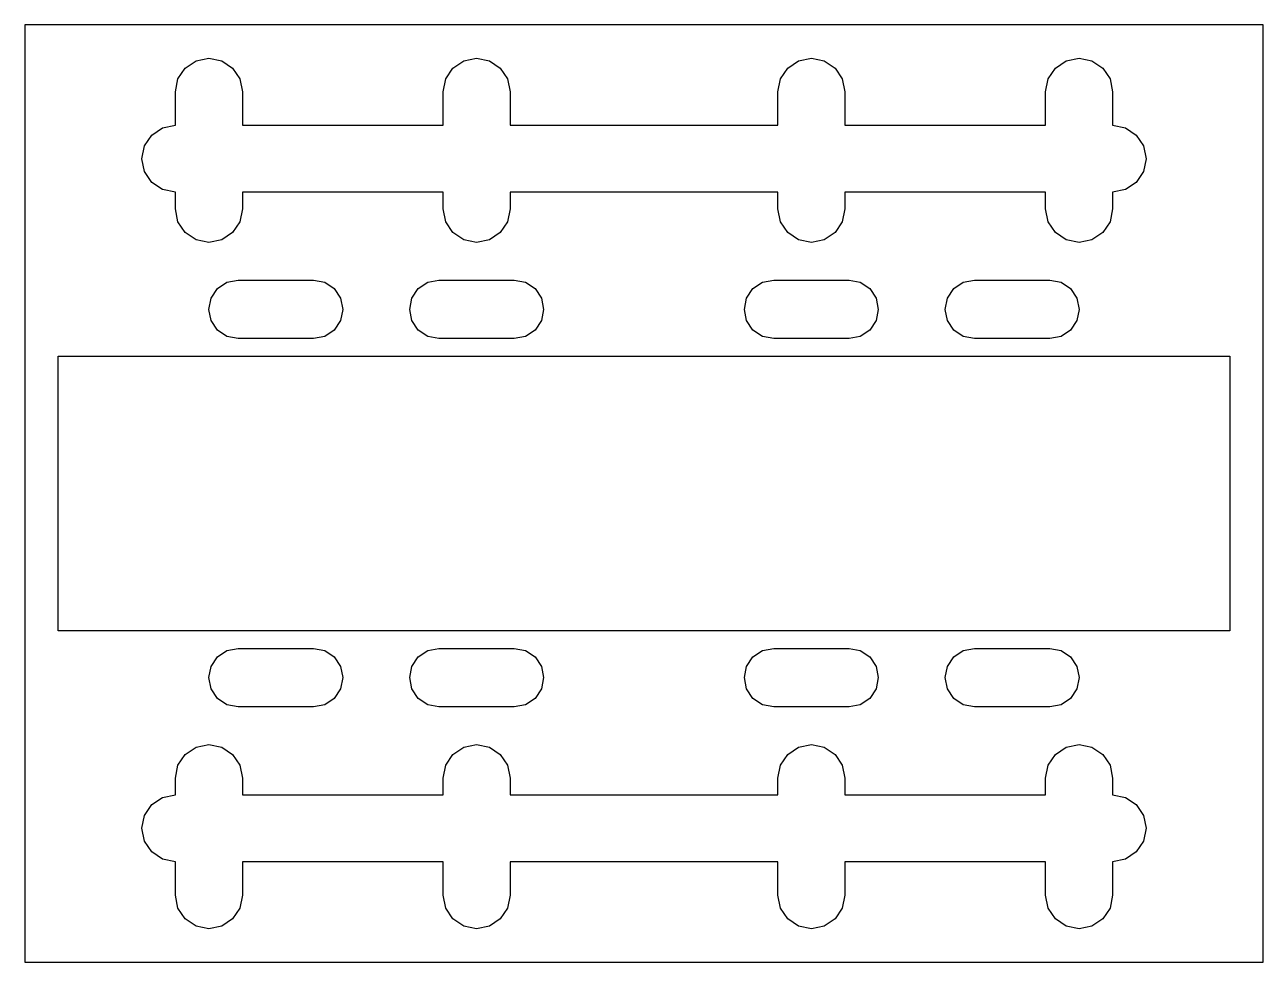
# Model space of a CAD drawing. Header units: millimetres. Extents: x -37 to 37, y -28 to 28.
import ezdxf

# ---------------------------------------------------------------- set-up
doc = ezdxf.new("R2010")
doc.units = ezdxf.units.MM

msp = doc.modelspace()

# ---------------------------------------------------------------- linework, layer by layer
at = {"layer": '24a_claw_base_t4.0'}
for points in [[(37, -28), (37, 28), (-37, 28), (-37, -28), (37, -28)], [(8, 22), (8, 24), (8.1522, 24.7654), (8.5858, 25.4142), (9.2346, 25.8478), (10, 26), (10.7654, 25.8478), (11.4142, 25.4142), (11.8478, 24.7654), (12, 24), (12, 22), (24, 22), (24, 24), (24.1522, 24.7654), (24.5858, 25.4142), (25.2346, 25.8478), (26, 26), (26.7654, 25.8478), (27.4142, 25.4142), (27.8478, 24.7654), (28, 24), (28, 22), (28.7654, 21.8478), (29.4142, 21.4142), (29.8478, 20.7654), (30, 20), (29.8478, 19.2346), (29.4142, 18.5858), (28.7654, 18.1522), (28, 18), (28, 17), (27.8478, 16.2346), (27.4142, 15.5858), (26.7654, 15.1522), (26, 15), (25.2346, 15.1522), (24.5858, 15.5858), (24.1522, 16.2346), (24, 17), (24, 18), (12, 18), (12, 17), (11.8478, 16.2346), (11.4142, 15.5858), (10.7654, 15.1522), (10, 15), (9.2346, 15.1522), (8.5858, 15.5858), (8.1522, 16.2346), (8, 17), (8, 18), (-8, 18), (-8, 17), (-8.1522, 16.2346), (-8.5858, 15.5858), (-9.2346, 15.1522), (-10, 15), (-10.7654, 15.1522), (-11.4142, 15.5858), (-11.8478, 16.2346), (-12, 17), (-12, 18), (-24, 18), (-24, 17), (-24.1522, 16.2346), (-24.5858, 15.5858), (-25.2346, 15.1522), (-26, 15), (-26.7654, 15.1522), (-27.4142, 15.5858), (-27.8478, 16.2346), (-28, 17), (-28, 18), (-28.7654, 18.1522), (-29.4142, 18.5858), (-29.8478, 19.2346), (-30, 20), (-29.8478, 20.7654), (-29.4142, 21.4142), (-28.7654, 21.8478), (-28, 22), (-28, 24), (-27.8478, 24.7654), (-27.4142, 25.4142), (-26.7654, 25.8478), (-26, 26), (-25.2346, 25.8478), (-24.5858, 25.4142), (-24.1522, 24.7654), (-24, 24), (-24, 22), (-12, 22), (-12, 24), (-11.8478, 24.7654), (-11.4142, 25.4142), (-10.7654, 25.8478), (-10, 26), (-9.2346, 25.8478), (-8.5858, 25.4142), (-8.1522, 24.7654), (-8, 24), (-8, 22), (8, 22)], [(-18.5126, 9.7626), (-19.0803, 9.3832), (-19.75, 9.25), (-24.25, 9.25), (-24.9197, 9.3832), (-25.4874, 9.7626), (-25.8668, 10.3303), (-26, 11), (-25.8668, 11.6697), (-25.4874, 12.2374), (-24.9197, 12.6168), (-24.25, 12.75), (-19.75, 12.75), (-19.0803, 12.6168), (-18.5126, 12.2374), (-18.1332, 11.6697), (-18, 11), (-18.1332, 10.3303), (-18.5126, 9.7626)], [(-6, 11), (-6.1332, 10.3303), (-6.5126, 9.7626), (-7.0803, 9.3832), (-7.75, 9.25), (-12.25, 9.25), (-12.9197, 9.3832), (-13.4874, 9.7626), (-13.8668, 10.3303), (-14, 11), (-13.8668, 11.6697), (-13.4874, 12.2374), (-12.9197, 12.6168), (-12.25, 12.75), (-7.75, 12.75), (-7.0803, 12.6168), (-6.5126, 12.2374), (-6.1332, 11.6697), (-6, 11)], [(12.25, 12.75), (12.9197, 12.6168), (13.4874, 12.2374), (13.8668, 11.6697), (14, 11), (13.8668, 10.3303), (13.4874, 9.7626), (12.9197, 9.3832), (12.25, 9.25), (7.75, 9.25), (7.0803, 9.3832), (6.5126, 9.7626), (6.1332, 10.3303), (6, 11), (6.1332, 11.6697), (6.5126, 12.2374), (7.0803, 12.6168), (7.75, 12.75), (12.25, 12.75)], [(25.4874, 12.2374), (25.8668, 11.6697), (26, 11), (25.8668, 10.3303), (25.4874, 9.7626), (24.9197, 9.3832), (24.25, 9.25), (19.75, 9.25), (19.0803, 9.3832), (18.5126, 9.7626), (18.1332, 10.3303), (18, 11), (18.1332, 11.6697), (18.5126, 12.2374), (19.0803, 12.6168), (19.75, 12.75), (24.25, 12.75), (24.9197, 12.6168), (25.4874, 12.2374)], [(35, 8.2), (35, -8.2), (-35, -8.2), (-35, 8.2), (35, 8.2)], [(-19.0803, -12.6168), (-19.75, -12.75), (-24.25, -12.75), (-24.9197, -12.6168), (-25.4874, -12.2374), (-25.8668, -11.6697), (-26, -11), (-25.8668, -10.3303), (-25.4874, -9.7626), (-24.9197, -9.3832), (-24.25, -9.25), (-19.75, -9.25), (-19.0803, -9.3832), (-18.5126, -9.7626), (-18.1332, -10.3303), (-18, -11), (-18.1332, -11.6697), (-18.5126, -12.2374), (-19.0803, -12.6168)], [(-6.1332, -11.6697), (-6.5126, -12.2374), (-7.0803, -12.6168), (-7.75, -12.75), (-12.25, -12.75), (-12.9197, -12.6168), (-13.4874, -12.2374), (-13.8668, -11.6697), (-14, -11), (-13.8668, -10.3303), (-13.4874, -9.7626), (-12.9197, -9.3832), (-12.25, -9.25), (-7.75, -9.25), (-7.0803, -9.3832), (-6.5126, -9.7626), (-6.1332, -10.3303), (-6, -11), (-6.1332, -11.6697)], [(12.9197, -9.3832), (13.4874, -9.7626), (13.8668, -10.3303), (14, -11), (13.8668, -11.6697), (13.4874, -12.2374), (12.9197, -12.6168), (12.25, -12.75), (7.75, -12.75), (7.0803, -12.6168), (6.5126, -12.2374), (6.1332, -11.6697), (6, -11), (6.1332, -10.3303), (6.5126, -9.7626), (7.0803, -9.3832), (7.75, -9.25), (12.25, -9.25), (12.9197, -9.3832)], [(25.8668, -10.3303), (26, -11), (25.8668, -11.6697), (25.4874, -12.2374), (24.9197, -12.6168), (24.25, -12.75), (19.75, -12.75), (19.0803, -12.6168), (18.5126, -12.2374), (18.1332, -11.6697), (18, -11), (18.1332, -10.3303), (18.5126, -9.7626), (19.0803, -9.3832), (19.75, -9.25), (24.25, -9.25), (24.9197, -9.3832), (25.4874, -9.7626), (25.8668, -10.3303)], [(8, -17), (8.1522, -16.2346), (8.5858, -15.5858), (9.2346, -15.1522), (10, -15), (10.7654, -15.1522), (11.4142, -15.5858), (11.8478, -16.2346), (12, -17), (12, -18), (24, -18), (24, -17), (24.1522, -16.2346), (24.5858, -15.5858), (25.2346, -15.1522), (26, -15), (26.7654, -15.1522), (27.4142, -15.5858), (27.8478, -16.2346), (28, -17), (28, -18), (28.7654, -18.1522), (29.4142, -18.5858), (29.8478, -19.2346), (30, -20), (29.8478, -20.7654), (29.4142, -21.4142), (28.7654, -21.8478), (28, -22), (28, -24), (27.8478, -24.7654), (27.4142, -25.4142), (26.7654, -25.8478), (26, -26), (25.2346, -25.8478), (24.5858, -25.4142), (24.1522, -24.7654), (24, -24), (24, -22), (12, -22), (12, -24), (11.8478, -24.7654), (11.4142, -25.4142), (10.7654, -25.8478), (10, -26), (9.2346, -25.8478), (8.5858, -25.4142), (8.1522, -24.7654), (8, -24), (8, -22), (-8, -22), (-8, -24), (-8.1522, -24.7654), (-8.5858, -25.4142), (-9.2346, -25.8478), (-10, -26), (-10.7654, -25.8478), (-11.4142, -25.4142), (-11.8478, -24.7654), (-12, -24), (-12, -22), (-24, -22), (-24, -24), (-24.1522, -24.7654), (-24.5858, -25.4142), (-25.2346, -25.8478), (-26, -26), (-26.7654, -25.8478), (-27.4142, -25.4142), (-27.8478, -24.7654), (-28, -24), (-28, -22), (-28.7654, -21.8478), (-29.4142, -21.4142), (-29.8478, -20.7654), (-30, -20), (-29.8478, -19.2346), (-29.4142, -18.5858), (-28.7654, -18.1522), (-28, -18), (-28, -17), (-27.8478, -16.2346), (-27.4142, -15.5858), (-26.7654, -15.1522), (-26, -15), (-25.2346, -15.1522), (-24.5858, -15.5858), (-24.1522, -16.2346), (-24, -17), (-24, -18), (-12, -18), (-12, -17), (-11.8478, -16.2346), (-11.4142, -15.5858), (-10.7654, -15.1522), (-10, -15), (-9.2346, -15.1522), (-8.5858, -15.5858), (-8.1522, -16.2346), (-8, -17), (-8, -18), (8, -18), (8, -17)]]:
    msp.add_lwpolyline(points, close=True, dxfattribs=at)

doc.saveas('drawing.dxf')
